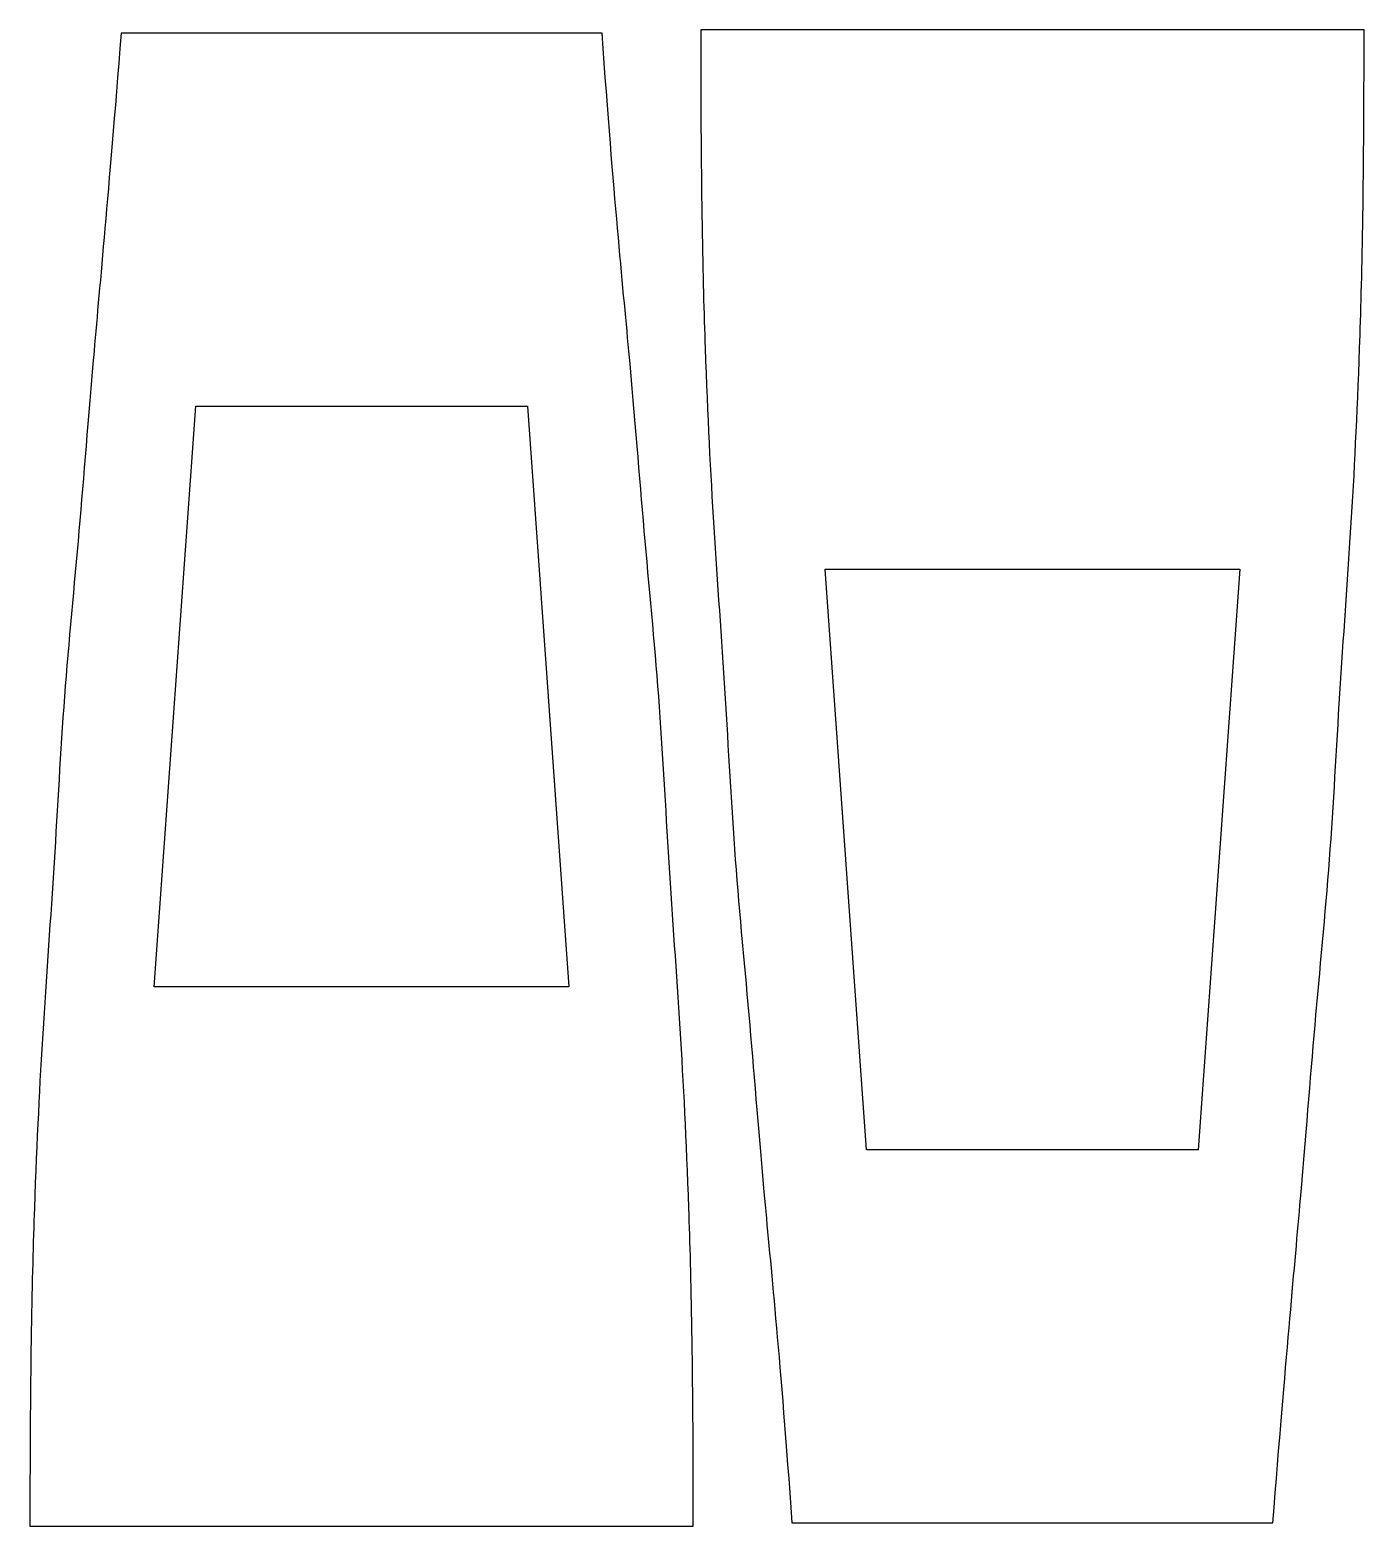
# Model space of a CAD drawing. Extents: x 6 to 167, y 5 to 186.
import ezdxf

# ---------------------------------------------------------------- set-up
doc = ezdxf.new("R2010")
doc.units = 0
doc.layers.add('Calque_1', color=7, linetype='CONTINUOUS')

msp = doc.modelspace()

# ---------------------------------------------------------------- linework, layer by layer
at = {"layer": 'Calque_1', "color": 7}
for p, q in [((75.113099, 185.25), (17.113099, 185.25)), ((167, 185.62798), (87, 185.62798)), ((21.113099, 70.25), (26.113099, 140.25)), ((26.113099, 140.25), (66.113099, 140.25)), ((66.113099, 140.25), (71.113099, 70.25)), ((107, 50.62798), (102, 120.62798)), ((102, 120.62798), (152, 120.62798)), ((152, 120.62798), (147, 50.62798)), ((71.113099, 70.25), (21.113099, 70.25)), ((147, 50.62798), (107, 50.62798)), ((98, 5.62798), (156, 5.62798)), ((6.113099, 5.25), (86.113099, 5.25))]:
    msp.add_line(p, q, dxfattribs=at)
for points in [[(17.113099, 185.25), (15.532338, 165.25), (14.572718, 155.25), (13.842909, 146.91667)], [(78.342909, 146.91667), (77.572718, 155.25), (76.532338, 165.25), (75.113099, 185.25)], [(87, 185.62798), (87, 165.62798), (87.25, 155.62798), (87.541667, 147.294647)], [(166.458333, 147.294647), (166.75, 155.62798), (167, 165.62798), (167, 185.62798)], [(13.842909, 146.91667), (13.113099, 138.58333), (12.613099, 131.91667), (12.029766, 125.25)], [(80.196432, 125.25), (79.613099, 131.91667), (79.113099, 138.58333), (78.342909, 146.91667)], [(87.541667, 147.294647), (87.833333, 138.961313), (88.166667, 132.294647), (88.583333, 125.62798)], [(165.416667, 125.62798), (165.833333, 132.294647), (166.166667, 138.961313), (166.458333, 147.294647)], [(12.029766, 125.25), (11.446432, 118.58333), (10.779766, 111.91667), (10.279766, 105.25)], [(81.946432, 105.25), (81.446432, 111.91667), (80.779766, 118.58333), (80.196432, 125.25)], [(88.583333, 125.62798), (89, 118.961313), (89.5, 112.294647), (89.916667, 105.62798)], [(164.083333, 105.62798), (164.5, 112.294647), (165, 118.961313), (165.416667, 125.62798)], [(10.279766, 105.25), (9.779766, 98.583333), (9.446432, 91.916667), (9.029766, 85.25)], [(83.196432, 85.25), (82.779766, 91.916667), (82.446432, 98.583333), (81.946432, 105.25)], [(89.916667, 105.62798), (90.333333, 98.961313), (90.666667, 92.294647), (91.166667, 85.62798)], [(162.833333, 85.62798), (163.333333, 92.294647), (163.666667, 98.961313), (164.083333, 105.62798)], [(9.029766, 85.25), (8.613099, 78.583333), (8.113099, 71.916667), (7.696432, 65.25)], [(84.529766, 65.25), (84.113099, 71.916667), (83.613099, 78.583333), (83.196432, 85.25)], [(91.166667, 85.62798), (91.666667, 78.96131), (92.333333, 72.29465), (92.916667, 65.62798)], [(161.083333, 65.62798), (161.666667, 72.29465), (162.333333, 78.96131), (162.833333, 85.62798)], [(7.696432, 65.25), (7.279766, 58.583333), (6.946432, 51.916667), (6.654766, 43.583333)], [(85.571432, 43.583333), (85.279766, 51.916667), (84.946432, 58.583333), (84.529766, 65.25)], [(92.916667, 65.62798), (93.5, 58.96131), (94, 52.29465), (94.77019, 43.96131)], [(159.27019, 43.96131), (160, 52.29465), (160.5, 58.96131), (161.083333, 65.62798)], [(6.654766, 43.583333), (6.363099, 35.25), (6.113099, 25.25), (6.113099, 5.25)], [(86.113099, 5.25), (86.113099, 25.25), (85.863099, 35.25), (85.571432, 43.583333)], [(94.77019, 43.96131), (95.540381, 35.62798), (96.580761, 25.62798), (98, 5.62798)], [(156, 5.62798), (157.580761, 25.62798), (158.540381, 35.62798), (159.27019, 43.96131)]]:
    msp.add_open_spline(points, degree=3, dxfattribs=at)

doc.saveas('drawing.dxf')
